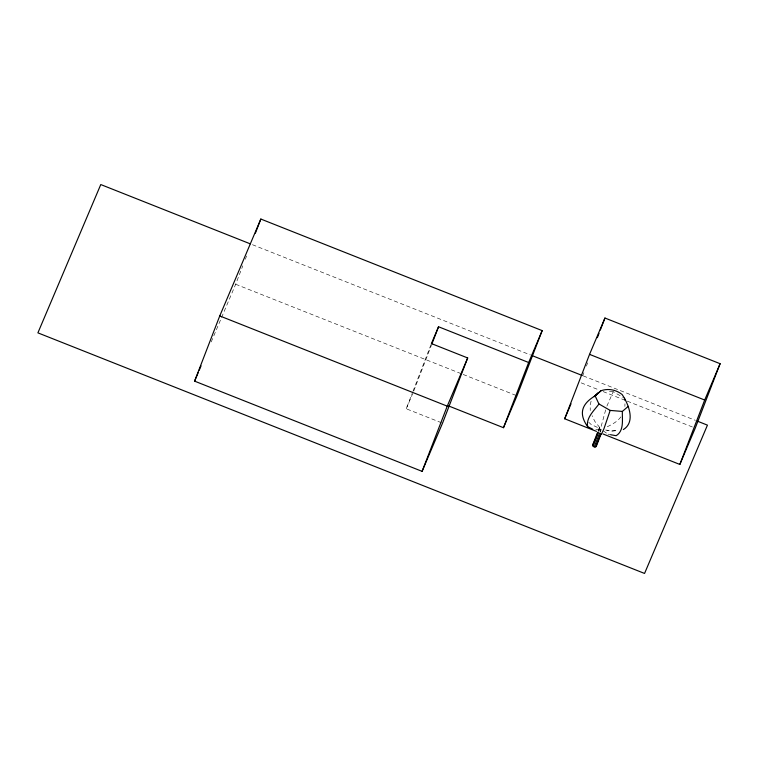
<?xml version="1.0" encoding="UTF-8"?>
<svg xmlns="http://www.w3.org/2000/svg" width="758" height="758" viewBox="0 0 758 758"><rect width="100%" height="100%" fill="white"/><g stroke="black" fill="none" stroke-linecap="round" stroke-linejoin="round"><path stroke-width="0.57" stroke-dasharray="3.79 2.84" d="M624.895 406.459L624.962 403.806M600.582 432.202L600.838 429.824L599.171 428.194L591.145 424.489L588.729 422.263M591.107 401.209L590.198 404.725L590.236 410.552M605.661 409.879L599.929 430.98M606.902 406.099L613.213 391.734L623.474 397.618M211.217 341.943L235.672 284.25L242.806 265.774M245.317 259.255L246.577 255.996M441.431 422.727L406.25 408.78L412.541 392.473M412.958 391.384L430.989 344.653M413.792 390.882L431.406 345.241M582.618 375.892L583.887 372.614M586.408 366.067L587.677 362.788M597.92 431.435L599.171 428.204M598.574 430.866L599.824 427.635L599.455 427.957M598.744 431.293L599.587 429.104L600.308 429.511M599.995 432.013L600.838 429.824L601.606 429.881M406.25 408.78L412.485 394.065M620.925 416.853C617.476 421.609 611.962 424.594 606.713 426.972M599.587 429.104L595.75 429.426M605.576 429.994L611.668 431.027L618.121 430.582M611.668 431.027L616.216 430.544M613.222 391.734L607.632 391.27M606.788 430.203L608.428 430.478M607.992 434.154L610.683 434.751M252.442 244.701L530.496 354.971M583.253 375.892L695.351 420.349M581.187 382.875L598.735 389.83M603.122 391.573L626.155 400.707M627.254 401.143L693.049 427.237M235.672 284.25L462.058 374.026M463.157 374.461L517.003 395.818M603.368 430.942L607.783 434.012M599.824 427.635L594.812 421.363L592.083 415.64"/><path stroke-width="1.14" d="M628.268 406.335L622.356 411.423L610.181 410.419L598.896 403.938L595.115 395.79L601.037 390.73C608.238 388.153 616.178 389.783 622.11 394.511C628.486 403.957 635.877 421.903 623.351 429.559M595.134 395.837C582.087 403.654 578.117 413.309 587.63 426.612L592.709 429.18M610.181 410.419L603.927 428.81L601.35 434.476L600.772 434.002M542.169 330.611L528.648 362.504L438.541 326.764L431.406 343.573L467.686 357.956L442.53 423.163L422.092 471.362L194.598 381.141L219.754 315.934L260.837 219.043L542.169 330.611L517.003 395.818L503.483 427.702L448.537 405.918M255.389 233.17L260.837 219.043M431.823 344.151L438.541 326.764M422.092 471.362L447.248 406.155L467.686 357.956M503.483 427.702L528.648 362.504M596.489 431.387L564.691 418.776L589.544 354.365L604.95 318.028L720.1 363.698L695.247 428.109L679.841 464.446L603.074 433.993M597.361 337.68L599.047 333.312M600.317 330.033L604.95 318.028M601.198 433.642L596.233 446.5L594.234 446.955L592.557 445.325L597.522 432.477M594.632 441.099L592.585 445.334M594.983 440.18L596.167 437.12M596.565 436.077L597.778 432.951M593.002 446.225L598.337 432.335M594.234 446.955L599.597 433.055M595.58 447.059L600.544 434.201M679.841 464.446L704.694 400.034L720.1 363.698M194.598 381.141L198.283 372.434M199.212 370.255L201.059 365.896M564.691 418.776L571.03 403.815M598.972 403.976C594.395 410.324 585.934 417.601 587.63 426.612M595.039 395.903L601.047 390.73M594.263 396.69L597.958 392.9M622.356 411.423C622.072 419.269 624.374 430.781 616.14 435.698L610.683 434.751M600.819 434.457L601.35 434.476M589.544 354.365L704.694 400.034M250.244 243.83L100.776 184.554L37.9 332.857L644.556 573.446L707.441 425.143L697.55 421.221M531.595 355.407L582.153 375.456M219.754 315.934L447.248 406.155M624.507 398.206L624.772 399.921"/></g></svg>
